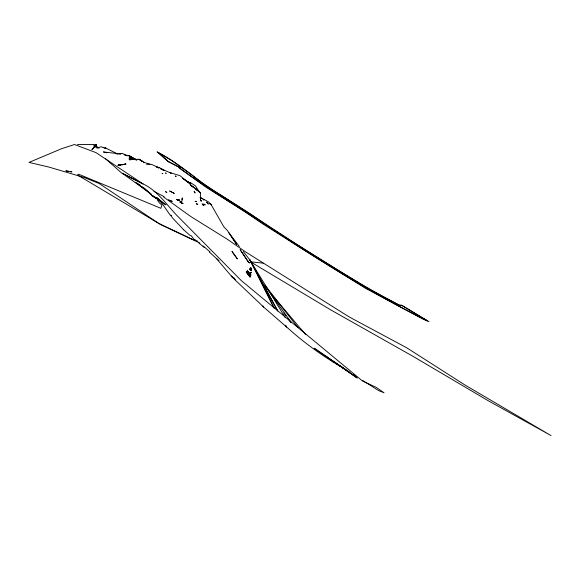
<?xml version="1.0" encoding="UTF-8"?>
<svg xmlns="http://www.w3.org/2000/svg" width="580" height="580" viewBox="0 0 580 580"><rect width="100%" height="100%" fill="white"/><g stroke="black" fill="none" stroke-linecap="round" stroke-linejoin="round"><path stroke-width="0.87" d="M250.386 270.149L249.335 269.091L251.314 270.758L251.343 268.736L250.371 268.177L251.343 268.736M95.026 145.413L94.917 145.964L95.098 145.486L93.844 145.435L95.076 145.515L93.837 144.485L77.495 144.434M95.468 146.769L95.801 145.261M95.316 147.11L96.128 144.862L93.699 147.356M94.852 146.428L95.461 144.993L94.765 145.805M95.417 146.45L96.128 144.862L93.438 147.74L96.186 144.935L95.461 146.501M103.197 147.581L105.828 148.103L117.74 154.019M251.336 269.736L250.981 270.186L249.683 268.786M96.128 144.862L95.475 145.667L96.947 148.168L100.833 146.784L103.276 147.422M251.278 272.339L250.589 273.137L251.278 272.339L250.654 272.644M250.915 270.679L251.329 270.236M92.372 149.292L93.184 148.465L91.981 149.633M143.492 162.632L144.398 162.422M70.84 171.948L71.942 171.825L65.823 170.825M189.624 183.019L191.182 183.055L195.46 185.883L199.484 192.212M146.479 164.278L151.67 164.408L159.065 167.939M130.725 159.804L129.057 159.667L139.033 159.268L145.123 162.762L149.908 164.075M263.211 263.132L250.538 261.848L330.861 309.959L412.568 356.091L488.222 400.729L551 435.565L464.798 384.91L406.718 347.782L349.377 317.05L245.826 252.075L226.983 239.04L191.074 216.724L163.69 197.084L164.104 196.627L153.939 191.364M124.076 154.809L128.891 155.621L136.837 159.906M66.25 170.94L68.541 171.441M106.85 152.75L103.378 151.946L120.886 153.946L115.797 153.664L122.453 153.395L127.158 155.904M135.713 159.725L129.05 158.173L135.017 159.71M157.318 198.389C150.677 196.54 147.893 189.645 141.868 186.68M197.642 241.149L192.263 239.279L158.536 223.293L99.122 183.476L84.231 177.494L48.379 166.924L29 162.415L61.509 148.734L74.457 144.522L96.004 152.627L143.013 183.903C157.202 190.494 166.061 204.008 176.487 215.042L241.323 280.618L362.645 381.14L376.159 387.317L384.033 392.754L378.675 390.637L362.805 380.502M169.78 200.499L172.26 201.427L168.49 199.68M187.021 181.62L190.813 183.178M136.858 159.935L129.043 156.687L136.053 159.732M250.618 275.717L246.92 271.23L250.625 275.725M199.89 243.056L161.269 224.924L77.495 174.993L78.554 174.174L160.849 208.3L161.922 205.095L159.399 202.913L157.528 200.332M188 182.178L190.45 183.302L182.533 178.314L189.718 183.548L180.09 175.754L169.563 172.448L171.18 173.195L160.559 168.555L163.719 170.266M158.782 168.004L156.353 166.815L159.464 167.613L163.908 170.23M200.368 200.281L201.564 200.876L200.622 200.267L200.383 192.77L189.348 183.664M158.956 199.433L161.225 201.782L157.202 197.961L163.35 203.479L166.04 204.856L158.956 199.433L156.165 198.005L157.637 198.505L151.808 195.504L160.102 201.057M160.631 168.744L163.756 170.36M171.52 215.608L169.925 214.774L163.118 204.892L158.971 200.129M200.216 197.367L208.365 201.825L210.968 204.305L223.692 226.613L227.447 230.579L236.51 244.187M136.365 159.877L129.035 155.694L132.704 157.956M209.467 252.155L216.304 258.419L232.631 277.602L233.167 277.82L231.34 276.022L235.175 279.763L233.812 277.813L234.682 279.553L263.48 306.9L289.239 329.324C306.226 344.505 324.938 357.563 344.672 368.916M200.173 197.526L202.094 198.686M142.832 161.617L139.033 159.268L142.281 161.566M325.112 355.721L356.867 377.587L314.142 348.196L343.157 367.952L341.794 366.763M347.695 370.852L349.204 371.816M353.735 374.709L355.25 375.673M156.346 198.063L157.724 198.947M183.766 229.861L189.972 235.342C192.082 235.009 192.575 239.228 195.373 239.975M343.802 368.199L346.427 369.982M200.267 197.686L201.644 198.628M340.424 366.321L334.805 362.369M343.229 368.286L357.251 378.138M138.294 183.954L140.44 185.593M195.206 188.188L199.02 191.668M183.744 229.839L172.76 218.239L170.861 215.6M135.974 182.403L151.373 194.51M216.318 258.426L218.979 260.579M198.367 242.527L204.349 247.624M203.109 245.913L209.945 251.865M105.415 158.615L121.553 172.956L143.013 183.903L122.206 173.231L150.923 193.858M94.83 144.84L99.035 148.27M331.84 360.745L333.174 361.971M270.657 293.248L271.824 294.633M272.992 296.01L305.725 334.689M239.337 246.449L228.861 232.79L236.625 244.419M243.317 251.553L250.589 260.891L274.043 307.886M264.864 285.121L298.011 327.7M283.816 312.91L285.947 315.832M288.079 318.754L290.732 322.407M264.785 285.266L290.971 322.183M198.324 190.682L199.404 192.132M240.135 249.632L248.595 262.334L249.625 262.914L248.61 262.349L240.214 249.792M248.037 261.478L247.385 260.514L248.61 262.349L247.993 261.421M285.389 317.811L249.929 260.123L277.298 310.227M277.827 311.126L250.313 260.572L274.072 308.002M182.243 198.026L182.018 200.252L182.243 198.026M179.488 167.468L179.111 167.888L206.676 187.652L242.57 209.96L261.413 222.988L296.771 245.478L365.175 288.101L422.784 318.978L428.983 321.704L401.614 305.167L399.054 304.971C337.611 272.992 280.662 233.24 222.336 196.076C199.52 182.867 180.641 163.886 157.086 151.815L167.83 161.378L168.744 161.834L158.884 153.004L172.166 160.834L190.378 173.819L202.725 183.613L250.611 214.071L270.287 227.686L289.971 240.301L368.481 288.956L399.816 305.5L402.237 305.674L427.257 320.784C382.336 298.635 339.409 272.788 297.308 245.666C258.528 219.457 217.826 196.076 180.104 168.381L180.554 167.895L168.2 161.494L179.488 167.468M93.844 147.661L92.162 149.212L93.844 147.661M119.531 165.075L117.885 165.256L125.846 164.053L119.531 165.075M125.809 164.031L125.034 164.169L125.809 164.031M105.77 148.096L104.864 148.19L105.77 148.096M251.35 268.236L250.719 267.873L251.35 268.236M250.553 274.637L247.268 270.925L250.799 275.29L247.268 270.925L250.915 274.818L250.553 274.637M196.627 201.557L196.192 201.362L196.627 201.557M196.134 201.673L195.177 201.245L196.134 201.673M202.42 204.472L203.602 205.305L202.42 204.472M250.487 276.203L246.58 271.534L250.495 276.196M250.364 276.667L246.232 271.846L250.067 277.073L246.232 271.846L250.415 276.696M120.365 164.945L119.871 164.742L120.379 164.974M122.271 164.792L121.894 164.626L122.271 164.792M162.748 173.681L162.096 173.405L162.748 173.688M176.037 176.363L175.515 176.088L176.037 176.363M165.633 191.712L166.779 192.415L165.633 191.712M181.808 201.775L180.873 201.296L181.808 201.775M118.82 165.191L118.247 164.938L118.828 165.227M201.158 200.999L200.339 199.984L201.158 200.999M203.196 204.501L202.072 203.993L203.573 204.755L203.196 204.501M197.033 204.008L196.323 203.689L197.802 204.501L197.033 204.008M250.814 274.224L250.814 274.224M166.061 173.268L165.597 173.043L166.061 173.268M178.778 199.752C176.603 198.679 181.598 201.202 178.778 199.752M178.792 200.173L177.284 199.44L178.792 200.173M178.814 200.586L176.487 199.462L178.814 200.586M207.379 202.63L206.429 202.188L207.379 202.63M182.968 203.515L179.865 201.942L182.968 203.515M182.258 203.587L181.815 203.384L182.258 203.587M204.341 204.399L203.674 204.073L205.233 204.957L204.341 204.399M203.798 204.464L203.435 204.283L204.276 204.769L203.798 204.464M172.006 192.176L169.751 191.045L172.006 192.176M203.536 199.68L203 199.411L204.03 199.977L203.536 199.68M181.149 201.789L181.149 201.789M181.359 202.311L180.46 201.84L181.359 202.311M174.145 193.336L172.369 192.364L174.145 193.336M155.614 198.005L153.475 196.163L155.614 198.005M157.76 199.042L155.041 197.475L157.738 199.005M189.116 192.93L189.116 192.93M194.8 192.277L195.003 193.046L194.14 191.393L194.8 192.277M232.167 276.718L232.732 277.646L232.167 276.718M207.763 203.218L207.277 202.906L208.184 203.986L207.277 202.906L207.763 203.218M194.01 187.659L190.312 185.165L194.322 187.869L194.01 187.659M200.383 192.77L199.868 192.35L200.361 192.77M211.12 204.762L209.743 203.602L211.12 204.762M197.019 190.124L195.67 188.761L197.019 190.124M250.589 260.891L249.683 259.717L250.589 260.891M232.616 252.329L231.971 251.444L237.35 258.898L232.616 252.329M263.48 306.9L262.994 306.015L263.465 306.892M286.426 326.924L285.556 325.337L286.426 326.924"/></g></svg>
